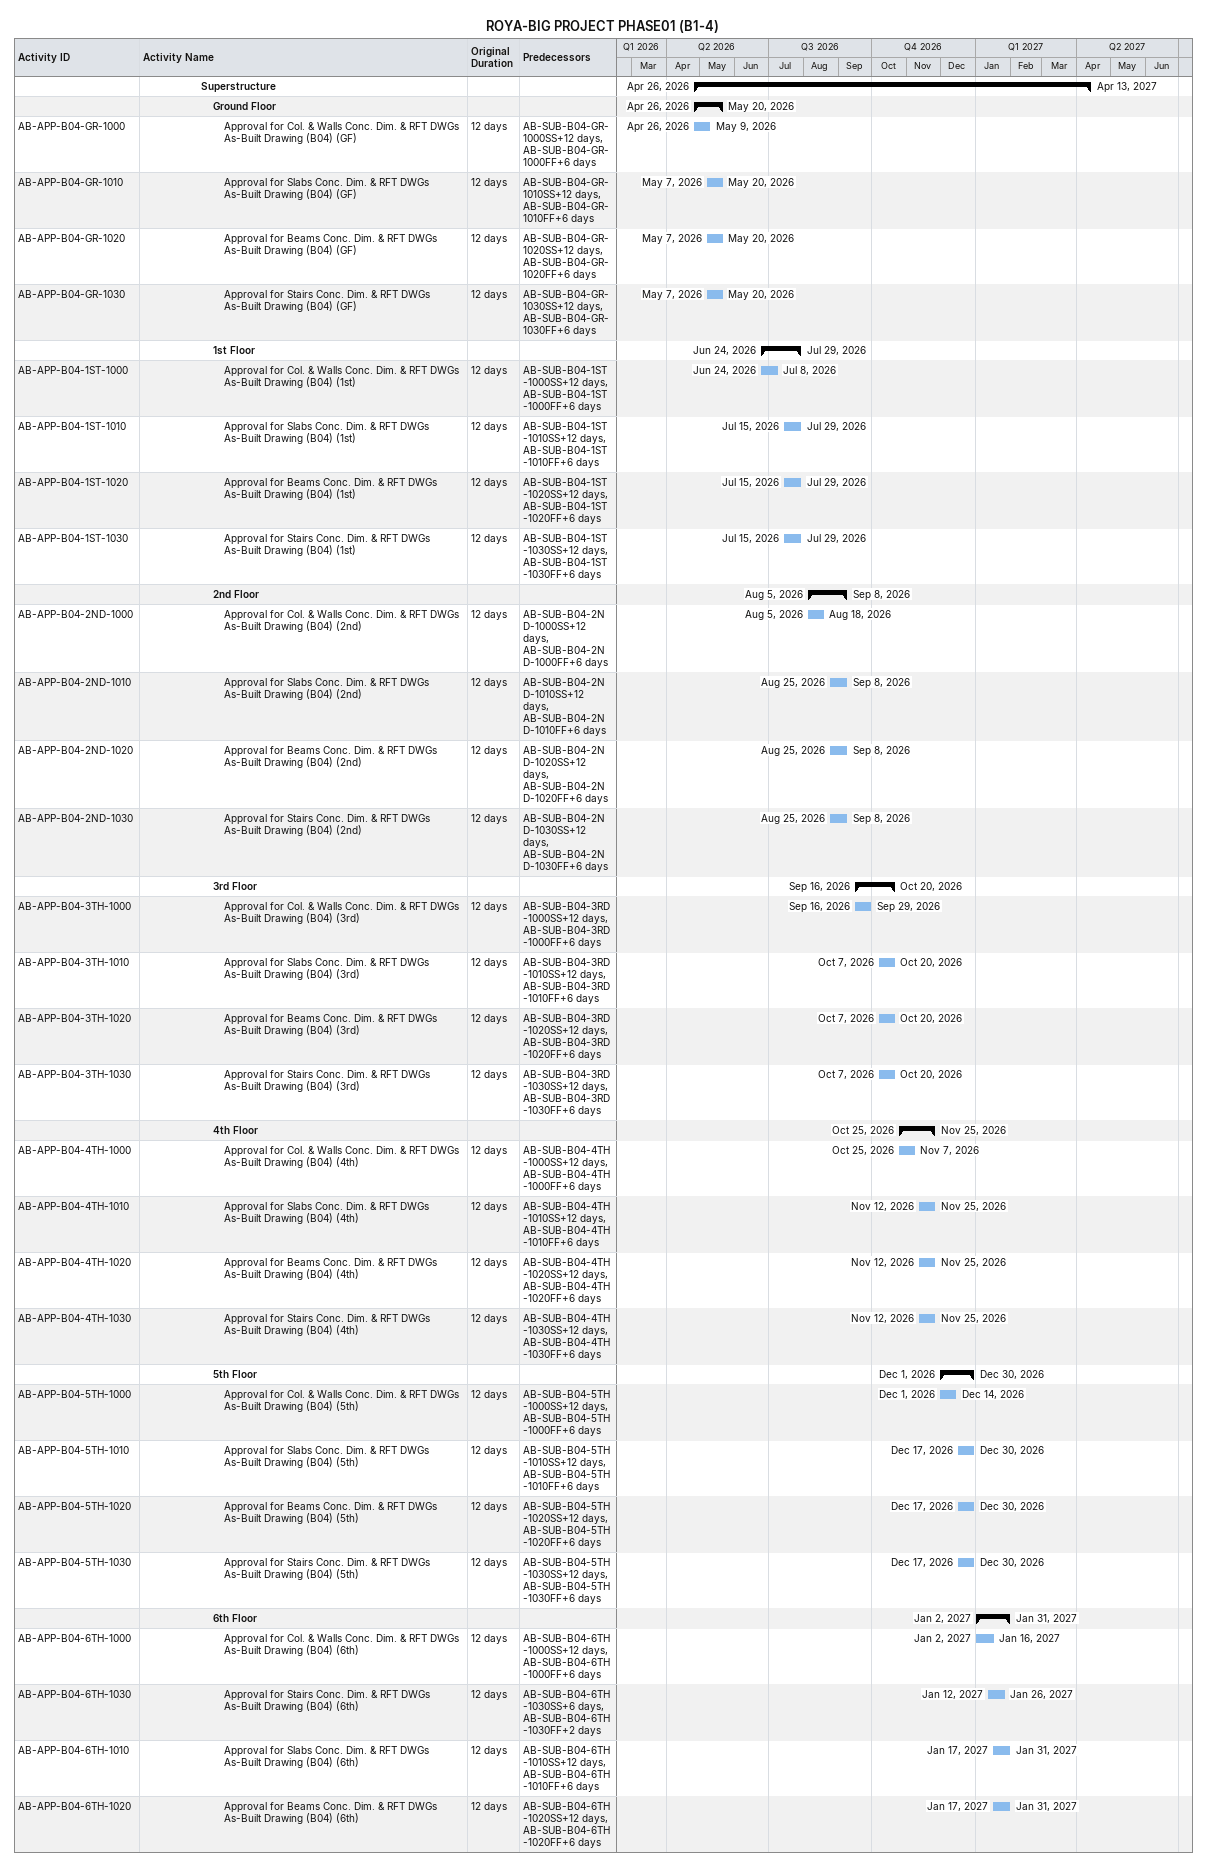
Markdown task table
ROYA-BIG PROJECT PHASE01 (B1-4)

| ID | Level | Task | Original duration | Start | Finish | Predecessors |
|---|---|---|---|---|---|---|
|  | 6 | **Superstructure** |  | 2026-04-26 | 2027-04-13 |  |
|  | 7 | **Ground Floor** |  | 2026-04-26 | 2026-05-20 |  |
| AB-APP-B04-GR-1000 | 8 | Approval for Col. & Walls Conc. Dim. & RFT DWGs As-Built Drawing (B04) (GF) | 12d | 2026-04-26 | 2026-05-09 | AB-SUB-B04-GR-1000SS+12d, AB-SUB-B04-GR-1000FF+6d |
| AB-APP-B04-GR-1010 | 8 | Approval for Slabs Conc. Dim. & RFT DWGs As-Built Drawing (B04) (GF) | 12d | 2026-05-07 | 2026-05-20 | AB-SUB-B04-GR-1010SS+12d, AB-SUB-B04-GR-1010FF+6d |
| AB-APP-B04-GR-1020 | 8 | Approval for Beams Conc. Dim. & RFT DWGs As-Built Drawing (B04) (GF) | 12d | 2026-05-07 | 2026-05-20 | AB-SUB-B04-GR-1020SS+12d, AB-SUB-B04-GR-1020FF+6d |
| AB-APP-B04-GR-1030 | 8 | Approval for Stairs Conc. Dim. & RFT DWGs As-Built Drawing (B04) (GF) | 12d | 2026-05-07 | 2026-05-20 | AB-SUB-B04-GR-1030SS+12d, AB-SUB-B04-GR-1030FF+6d |
|  | 7 | **1st Floor** |  | 2026-06-24 | 2026-07-29 |  |
| AB-APP-B04-1ST-1000 | 8 | Approval for Col. & Walls Conc. Dim. & RFT DWGs As-Built Drawing (B04) (1st) | 12d | 2026-06-24 | 2026-07-08 | AB-SUB-B04-1ST-1000SS+12d, AB-SUB-B04-1ST-1000FF+6d |
| AB-APP-B04-1ST-1010 | 8 | Approval for Slabs Conc. Dim. & RFT DWGs As-Built Drawing (B04) (1st) | 12d | 2026-07-15 | 2026-07-29 | AB-SUB-B04-1ST-1010SS+12d, AB-SUB-B04-1ST-1010FF+6d |
| AB-APP-B04-1ST-1020 | 8 | Approval for Beams Conc. Dim. & RFT DWGs As-Built Drawing (B04) (1st) | 12d | 2026-07-15 | 2026-07-29 | AB-SUB-B04-1ST-1020SS+12d, AB-SUB-B04-1ST-1020FF+6d |
| AB-APP-B04-1ST-1030 | 8 | Approval for Stairs Conc. Dim. & RFT DWGs As-Built Drawing (B04) (1st) | 12d | 2026-07-15 | 2026-07-29 | AB-SUB-B04-1ST-1030SS+12d, AB-SUB-B04-1ST-1030FF+6d |
|  | 7 | **2nd Floor** |  | 2026-08-05 | 2026-09-08 |  |
| AB-APP-B04-2ND-1000 | 8 | Approval for Col. & Walls Conc. Dim. & RFT DWGs As-Built Drawing (B04) (2nd) | 12d | 2026-08-05 | 2026-08-18 | AB-SUB-B04-2ND-1000SS+12d, AB-SUB-B04-2ND-1000FF+6d |
| AB-APP-B04-2ND-1010 | 8 | Approval for Slabs Conc. Dim. & RFT DWGs As-Built Drawing (B04) (2nd) | 12d | 2026-08-25 | 2026-09-08 | AB-SUB-B04-2ND-1010SS+12d, AB-SUB-B04-2ND-1010FF+6d |
| AB-APP-B04-2ND-1020 | 8 | Approval for Beams Conc. Dim. & RFT DWGs As-Built Drawing (B04) (2nd) | 12d | 2026-08-25 | 2026-09-08 | AB-SUB-B04-2ND-1020SS+12d, AB-SUB-B04-2ND-1020FF+6d |
| AB-APP-B04-2ND-1030 | 8 | Approval for Stairs Conc. Dim. & RFT DWGs As-Built Drawing (B04) (2nd) | 12d | 2026-08-25 | 2026-09-08 | AB-SUB-B04-2ND-1030SS+12d, AB-SUB-B04-2ND-1030FF+6d |
|  | 7 | **3rd Floor** |  | 2026-09-16 | 2026-10-20 |  |
| AB-APP-B04-3TH-1000 | 8 | Approval for Col. & Walls Conc. Dim. & RFT DWGs As-Built Drawing (B04) (3rd) | 12d | 2026-09-16 | 2026-09-29 | AB-SUB-B04-3RD-1000SS+12d, AB-SUB-B04-3RD-1000FF+6d |
| AB-APP-B04-3TH-1010 | 8 | Approval for Slabs Conc. Dim. & RFT DWGs As-Built Drawing (B04) (3rd) | 12d | 2026-10-07 | 2026-10-20 | AB-SUB-B04-3RD-1010SS+12d, AB-SUB-B04-3RD-1010FF+6d |
| AB-APP-B04-3TH-1020 | 8 | Approval for Beams Conc. Dim. & RFT DWGs As-Built Drawing (B04) (3rd) | 12d | 2026-10-07 | 2026-10-20 | AB-SUB-B04-3RD-1020SS+12d, AB-SUB-B04-3RD-1020FF+6d |
| AB-APP-B04-3TH-1030 | 8 | Approval for Stairs Conc. Dim. & RFT DWGs As-Built Drawing (B04) (3rd) | 12d | 2026-10-07 | 2026-10-20 | AB-SUB-B04-3RD-1030SS+12d, AB-SUB-B04-3RD-1030FF+6d |
|  | 7 | **4th Floor** |  | 2026-10-25 | 2026-11-25 |  |
| AB-APP-B04-4TH-1000 | 8 | Approval for Col. & Walls Conc. Dim. & RFT DWGs As-Built Drawing (B04) (4th) | 12d | 2026-10-25 | 2026-11-07 | AB-SUB-B04-4TH-1000SS+12d, AB-SUB-B04-4TH-1000FF+6d |
| AB-APP-B04-4TH-1010 | 8 | Approval for Slabs Conc. Dim. & RFT DWGs As-Built Drawing (B04) (4th) | 12d | 2026-11-12 | 2026-11-25 | AB-SUB-B04-4TH-1010SS+12d, AB-SUB-B04-4TH-1010FF+6d |
| AB-APP-B04-4TH-1020 | 8 | Approval for Beams Conc. Dim. & RFT DWGs As-Built Drawing (B04) (4th) | 12d | 2026-11-12 | 2026-11-25 | AB-SUB-B04-4TH-1020SS+12d, AB-SUB-B04-4TH-1020FF+6d |
| AB-APP-B04-4TH-1030 | 8 | Approval for Stairs Conc. Dim. & RFT DWGs As-Built Drawing (B04) (4th) | 12d | 2026-11-12 | 2026-11-25 | AB-SUB-B04-4TH-1030SS+12d, AB-SUB-B04-4TH-1030FF+6d |
|  | 7 | **5th Floor** |  | 2026-12-01 | 2026-12-30 |  |
| AB-APP-B04-5TH-1000 | 8 | Approval for Col. & Walls Conc. Dim. & RFT DWGs As-Built Drawing (B04) (5th) | 12d | 2026-12-01 | 2026-12-14 | AB-SUB-B04-5TH-1000SS+12d, AB-SUB-B04-5TH-1000FF+6d |
| AB-APP-B04-5TH-1010 | 8 | Approval for Slabs Conc. Dim. & RFT DWGs As-Built Drawing (B04) (5th) | 12d | 2026-12-17 | 2026-12-30 | AB-SUB-B04-5TH-1010SS+12d, AB-SUB-B04-5TH-1010FF+6d |
| AB-APP-B04-5TH-1020 | 8 | Approval for Beams Conc. Dim. & RFT DWGs As-Built Drawing (B04) (5th) | 12d | 2026-12-17 | 2026-12-30 | AB-SUB-B04-5TH-1020SS+12d, AB-SUB-B04-5TH-1020FF+6d |
| AB-APP-B04-5TH-1030 | 8 | Approval for Stairs Conc. Dim. & RFT DWGs As-Built Drawing (B04) (5th) | 12d | 2026-12-17 | 2026-12-30 | AB-SUB-B04-5TH-1030SS+12d, AB-SUB-B04-5TH-1030FF+6d |
|  | 7 | **6th Floor** |  | 2027-01-02 | 2027-01-31 |  |
| AB-APP-B04-6TH-1000 | 8 | Approval for Col. & Walls Conc. Dim. & RFT DWGs As-Built Drawing (B04) (6th) | 12d | 2027-01-02 | 2027-01-16 | AB-SUB-B04-6TH-1000SS+12d, AB-SUB-B04-6TH-1000FF+6d |
| AB-APP-B04-6TH-1030 | 8 | Approval for Stairs Conc. Dim. & RFT DWGs As-Built Drawing (B04) (6th) | 12d | 2027-01-12 | 2027-01-26 | AB-SUB-B04-6TH-1030SS+6d, AB-SUB-B04-6TH-1030FF+2d |
| AB-APP-B04-6TH-1010 | 8 | Approval for Slabs Conc. Dim. & RFT DWGs As-Built Drawing (B04) (6th) | 12d | 2027-01-17 | 2027-01-31 | AB-SUB-B04-6TH-1010SS+12d, AB-SUB-B04-6TH-1010FF+6d |
| AB-APP-B04-6TH-1020 | 8 | Approval for Beams Conc. Dim. & RFT DWGs As-Built Drawing (B04) (6th) | 12d | 2027-01-17 | 2027-01-31 | AB-SUB-B04-6TH-1020SS+12d, AB-SUB-B04-6TH-1020FF+6d |
